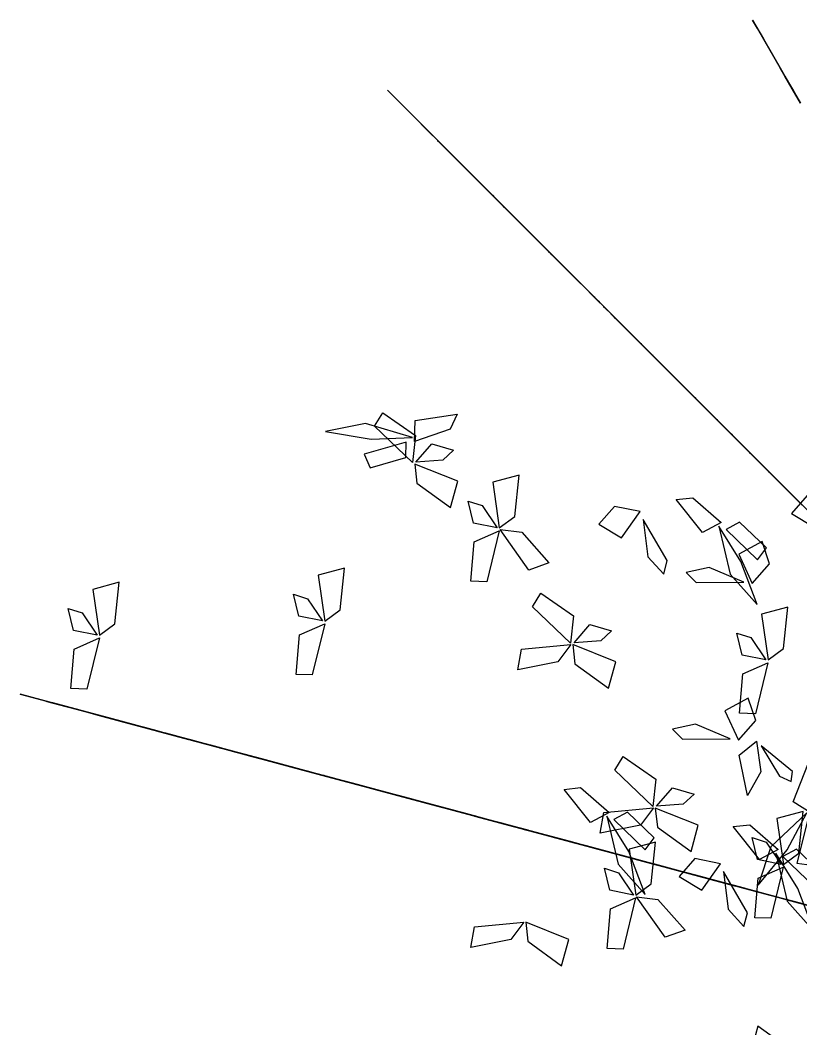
# Model space of a CAD drawing. Extents: x 169.79 to 176.47, y 71.61 to 78.33.
# Drawn here: x 169.792 to 171.769, y 75.022 to 77.575 of the extents above; entities that cross this region are included whole.
import ezdxf

# ---------------------------------------------------------------- set-up
doc = ezdxf.new("R2010")
doc.units = 0
doc.header["$MEASUREMENT"] = 0
doc.layers.add('3D_TREE_03_LEAVES', color=3, linetype='CONTINUOUS')

msp = doc.modelspace()

# ---------------------------------------------------------------- linework, layer by layer
at = {"layer": '3D_TREE_03_LEAVES'}
for points in [[(171.7194, 77.4489, 6.0422), (171.6587, 77.5541, 5.9633), (171.6466, 77.5751, 6.0422), (171.6739, 77.5278, 6.0604)], [(171.7376, 77.4174, 5.8479), (171.7498, 77.3964, 5.9815), (171.7255, 77.4384, 6.0361), (171.7164, 77.4542, 5.9997)], [(171.7285, 77.4332, 6.0483), (171.768, 77.3648, 6.0968), (171.7619, 77.3753, 6.1575), (171.7467, 77.4016, 6.1393)], [(170.8, 77.3201, 5.3773), (170.7219, 77.3981, 5.3476), (170.7685, 77.3516, 5.3157), (170.779, 77.3411, 5.3391)], [(170.8498, 77.2703, 5.6129), (170.7866, 77.3335, 5.5884), (170.7646, 77.3555, 5.4934), (170.8198, 77.3002, 5.5179)], [(170.8075, 77.3126, 5.3752), (170.7895, 77.3306, 5.2478), (170.8255, 77.2945, 5.1587), (170.851, 77.269, 5.2584)], [(170.9088, 77.2113, 4.7091), (170.8067, 77.3134, 4.8449), (170.8697, 77.2503, 4.8343), (170.9073, 77.2128, 4.777)], [(170.812, 77.3081, 5.3794), (170.86, 77.26, 5.2966), (170.9546, 77.1654, 5.2712), (170.8931, 77.227, 5.3752)], [(170.8811, 77.239, 5.7597), (170.8564, 77.2636, 5.7108), (170.8212, 77.2989, 5.7098), (170.8212, 77.2989, 5.7239)], [(170.9064, 77.2137, 6.3072), (170.8555, 77.2645, 6.4151), (170.8448, 77.2752, 6.2945), (170.8801, 77.2399, 6.1924)], [(170.8538, 77.2663, 5.611), (170.8897, 77.2303, 5.5094), (170.8491, 77.2709, 5.5461), (170.8538, 77.2663, 5.564)], [(170.9132, 77.2068, 6.5587), (170.8624, 77.2577, 6.6666), (170.8517, 77.2684, 6.546), (170.887, 77.2331, 6.4439)], [(170.885, 77.235, 5.7569), (170.8677, 77.2523, 5.643), (170.905, 77.215, 5.5499), (170.9296, 77.1904, 5.6336)], [(170.8824, 77.2377, 5.7719), (170.8897, 77.2303, 5.866), (170.9017, 77.2184, 5.8651), (170.9137, 77.2064, 5.802)], [(170.8884, 77.2317, 5.7653), (170.9796, 77.1405, 5.7625), (171.0335, 77.0866, 5.6543), (170.933, 77.1871, 5.6844)], [(170.9163, 77.2038, 4.6984), (170.9628, 77.1573, 4.5944), (170.9388, 77.1813, 4.4883), (170.9027, 77.2173, 4.5859)], [(170.9977, 77.1223, 6.9727), (170.9345, 77.1855, 6.9483), (170.9126, 77.2075, 6.8532), (170.9678, 77.1523, 6.8777)], [(170.9208, 77.1993, 4.7048), (170.9343, 77.1858, 4.794), (170.9493, 77.1708, 4.8003), (170.9523, 77.1678, 4.726)], [(170.9457, 77.1743, 6.3316), (170.9261, 77.194, 6.1518), (170.9392, 77.1809, 6.1553), (170.9769, 77.1431, 6.2481)], [(170.9526, 77.1675, 6.5831), (170.9329, 77.1872, 6.4033), (170.946, 77.174, 6.4068), (170.9838, 77.1363, 6.4996)], [(170.9482, 77.1719, 6.3339), (171.0844, 77.0357, 6.2272), (171.0901, 77.0299, 6.2434), (171.0409, 77.0792, 6.3455)], [(171.0158, 77.1042, 4.9531), (170.965, 77.1551, 5.061), (170.9543, 77.1658, 4.9403), (170.9896, 77.1305, 4.8383)], [(170.955, 77.165, 6.5854), (171.0912, 77.0288, 6.4787), (171.097, 77.0231, 6.4949), (171.0477, 77.0723, 6.597)], [(171.029, 77.091, 7.1195), (171.0044, 77.1157, 7.0706), (170.9691, 77.1509, 7.0697), (170.9691, 77.1509, 7.0838)], [(171.0122, 77.1079, 5.5847), (170.9882, 77.1318, 5.4925), (170.9935, 77.1265, 5.4887), (171.0188, 77.1012, 5.532)], [(171.0017, 77.1183, 6.9709), (171.0377, 77.0824, 6.8692), (170.9971, 77.123, 6.9059), (171.0017, 77.1183, 6.9238)], [(171.033, 77.087, 7.1167), (171.0157, 77.1043, 7.0029), (171.053, 77.0671, 6.9097), (171.0776, 77.0425, 6.9934)], [(171.0774, 77.0427, 4.5565), (171.0265, 77.0935, 4.6644), (171.0159, 77.1042, 4.5438), (171.0511, 77.0689, 4.4417)], [(171.0168, 77.1032, 5.5866), (171.1127, 77.0074, 5.4417), (171.1107, 77.0094, 5.5188), (171.0714, 77.0487, 5.5809)], [(171.0303, 77.0897, 7.1318), (171.0377, 77.0824, 7.2259), (171.0497, 77.0704, 7.2249), (171.0616, 77.0584, 7.1619)], [(171.0552, 77.0649, 4.9774), (171.0355, 77.0845, 4.7977), (171.0486, 77.0714, 4.8012), (171.0864, 77.0337, 4.8939)], [(171.0363, 77.0837, 7.1252), (171.1275, 76.9925, 7.1224), (171.1814, 76.9386, 7.0141), (171.0809, 77.0391, 7.0443)], [(171.1309, 76.9891, 3.9393), (171.0677, 77.0524, 3.9148), (171.0457, 77.0743, 3.8198), (171.101, 77.0191, 3.8442)], [(171.0577, 77.0624, 4.9798), (171.1938, 76.9262, 4.8731), (171.1996, 76.9205, 4.8893), (171.1504, 76.9697, 4.9914)], [(171.1168, 77.0033, 4.5809), (171.0971, 77.023, 4.4011), (171.1102, 77.0098, 4.4046), (171.1479, 76.9721, 4.4974)], [(171.1622, 76.9579, 4.0861), (171.1376, 76.9825, 4.0371), (171.1023, 77.0178, 4.0362), (171.1023, 77.0178, 4.0503)], [(171.2047, 76.9154, 7.4915), (171.1026, 77.0175, 7.6273), (171.1656, 76.9544, 7.6167), (171.2032, 76.9169, 7.5594)], [(171.1192, 77.0008, 4.5832), (171.2554, 76.8647, 4.4765), (171.2611, 76.8589, 4.4927), (171.2119, 76.9081, 4.5948)], [(171.1349, 76.9852, 3.9374), (171.1708, 76.9492, 3.8358), (171.1302, 76.9898, 3.8725), (171.1349, 76.9852, 3.8903)], [(171.1601, 76.9599, 6.9445), (171.1362, 76.9839, 6.8523), (171.1415, 76.9786, 6.8485), (171.1668, 76.9533, 6.8918)], [(171.1662, 76.9539, 4.0832), (171.1489, 76.9712, 3.9694), (171.1861, 76.9339, 3.8762), (171.2108, 76.9093, 3.96)], [(171.1635, 76.9565, 4.0983), (171.1708, 76.9492, 4.1924), (171.1828, 76.9372, 4.1915), (171.1948, 76.9253, 4.1284)], [(171.1648, 76.9553, 6.9464), (171.2606, 76.8594, 6.8015), (171.2586, 76.8614, 6.8786), (171.2194, 76.9007, 6.9407)], [(171.1695, 76.9505, 4.0917), (171.2607, 76.8594, 4.0889), (171.3146, 76.8055, 3.9807), (171.2141, 76.906, 4.0108)], [(171.2122, 76.9079, 7.4809), (171.2587, 76.8613, 7.3769), (171.2347, 76.8854, 7.2707), (171.1987, 76.9214, 7.3684)], [(171.2689, 76.8511, 7.7678), (171.2181, 76.902, 7.8756), (171.2074, 76.9126, 7.755), (171.2427, 76.8774, 7.653)], [(171.2167, 76.9034, 7.4872), (171.2302, 76.8899, 7.5764), (171.2452, 76.8748, 7.5828), (171.2482, 76.8718, 7.5085)], [(171.323, 76.797, 3.5166), (171.221, 76.8991, 3.6524), (171.284, 76.836, 3.6418), (171.3215, 76.7985, 3.5845)], [(171.2933, 76.8268, 3.911), (171.2693, 76.8507, 3.8188), (171.2747, 76.8454, 3.8151), (171.2999, 76.8201, 3.8583)], [(171.3083, 76.8117, 7.7921), (171.2886, 76.8314, 7.6124), (171.3018, 76.8183, 7.6158), (171.3395, 76.7806, 7.7086)], [(171.298, 76.8221, 3.9129), (171.3938, 76.7263, 3.768), (171.3918, 76.7283, 3.8452), (171.3525, 76.7675, 3.9073)], [(171.3108, 76.8093, 7.7945), (171.4469, 76.6731, 7.6877), (171.4527, 76.6674, 7.704), (171.4035, 76.7166, 7.806)], [(171.3306, 76.7895, 3.506), (171.3771, 76.743, 3.402), (171.3531, 76.767, 3.2958), (171.317, 76.803, 3.3935)], [(171.3351, 76.785, 3.5123), (171.3486, 76.7715, 3.6015), (171.3636, 76.7565, 3.6079), (171.3666, 76.7535, 3.5336)], [(171.4268, 76.6932, 7.9769), (171.3636, 76.7564, 7.9525), (171.3416, 76.7784, 7.8574), (171.3969, 76.7232, 7.8819)], [(171.4273, 76.6928, 5.9649), (171.3641, 76.756, 5.9404), (171.3421, 76.778, 5.8454), (171.3973, 76.7227, 5.8698)], [(171.4581, 76.6619, 8.1237), (171.4335, 76.6866, 8.0748), (171.3982, 76.7218, 8.0738), (171.3982, 76.7218, 8.088)], [(171.4586, 76.6615, 6.1117), (171.4339, 76.6861, 6.0627), (171.3987, 76.7214, 6.0618), (171.3987, 76.7214, 6.0759)], [(171.4673, 76.6527, 3.3862), (171.4165, 76.7036, 3.494), (171.4058, 76.7142, 3.3734), (171.4411, 76.679, 3.2713)], [(171.5154, 76.6047, 8.4747), (171.4133, 76.7067, 8.6106), (171.4764, 76.6437, 8.6), (171.5139, 76.6062, 8.5427)], [(171.5008, 76.6192, 4.9016), (171.4376, 76.6825, 4.8771), (171.4156, 76.7044, 4.7821), (171.4709, 76.6492, 4.8066)], [(171.4308, 76.6892, 7.975), (171.4668, 76.6533, 7.8734), (171.4262, 76.6939, 7.9101), (171.4308, 76.6892, 7.928)], [(171.4313, 76.6888, 5.963), (171.4672, 76.6528, 5.8614), (171.4266, 76.6934, 5.898), (171.4313, 76.6888, 5.9159)], [(171.4621, 76.6579, 8.1209), (171.4448, 76.6753, 8.007), (171.4821, 76.638, 7.9139), (171.5067, 76.6134, 7.9976)], [(171.4626, 76.6575, 6.1088), (171.4452, 76.6748, 5.995), (171.4825, 76.6375, 5.9018), (171.5071, 76.6129, 5.9856)], [(171.4594, 76.6606, 8.136), (171.4668, 76.6533, 8.2301), (171.4787, 76.6413, 8.2291), (171.4907, 76.6293, 8.1661)], [(171.4654, 76.6546, 8.1294), (171.5566, 76.5634, 8.1265), (171.6105, 76.5095, 8.0183), (171.51, 76.61, 8.0484)], [(171.5321, 76.588, 5.0484), (171.5075, 76.6126, 4.9995), (171.4722, 76.6479, 4.9985), (171.4722, 76.6479, 5.0126)], [(171.5067, 76.6134, 3.4105), (171.487, 76.633, 3.2307), (171.5001, 76.6199, 3.2342), (171.5379, 76.5822, 3.327)], [(171.5602, 76.5598, 8.9317), (171.5094, 76.6107, 9.0395), (171.4987, 76.6214, 8.9189), (171.534, 76.5861, 8.8169)], [(171.5048, 76.6152, 4.8997), (171.5407, 76.5793, 4.7981), (171.5001, 76.6199, 4.8348), (171.5048, 76.6152, 4.8527)], [(171.5092, 76.6109, 3.4128), (171.6453, 76.4747, 3.3061), (171.6511, 76.469, 3.3224), (171.6019, 76.5182, 3.4244)], [(171.5229, 76.5971, 8.4641), (171.5694, 76.5506, 8.3601), (171.5454, 76.5746, 8.254), (171.5094, 76.6107, 8.3516)], [(170.7853, 76.4552, 5.7182), (170.689, 76.5471, 5.8362), (170.7105, 76.5815, 5.8752), (170.7928, 76.524, 5.7994)], [(171.5361, 76.584, 5.0456), (171.5188, 76.6013, 4.9317), (171.5561, 76.564, 4.8386), (171.5807, 76.5394, 4.9223)], [(171.5274, 76.5926, 8.4705), (171.5409, 76.5791, 8.5596), (171.5559, 76.5641, 8.566), (171.5589, 76.5611, 8.4917)], [(171.5334, 76.5866, 5.0606), (171.5407, 76.5793, 5.1547), (171.5527, 76.5673, 5.1538), (171.5647, 76.5554, 5.0908)], [(171.5394, 76.5806, 5.0541), (171.6306, 76.4895, 5.0512), (171.6845, 76.4356, 4.943), (171.584, 76.5361, 4.9731)], [(170.7859, 76.5184, 6.6095), (170.6663, 76.5543, 6.549), (170.5656, 76.5335, 6.5956), (170.6806, 76.5148, 6.6235)], [(170.8985, 76.5778, 6.4885), (170.8813, 76.5394, 6.563), (170.7908, 76.5084, 6.6281), (170.7927, 76.5621, 6.5258)], [(171.5988, 76.5213, 8.963), (171.6283, 76.4918, 9.0778), (171.5774, 76.5426, 9.1834), (171.5635, 76.5566, 9.0546)], [(171.5892, 76.5308, 7.9487), (171.5653, 76.5548, 7.8565), (171.5706, 76.5495, 7.8527), (171.5959, 76.5242, 7.896)], [(171.5996, 76.5205, 8.956), (171.5799, 76.5402, 8.7763), (171.593, 76.527, 8.7797), (171.6308, 76.4893, 8.8725)], [(170.7698, 76.5067, 6.6328), (170.6635, 76.4763, 6.6979), (170.6781, 76.4416, 6.7631), (170.7684, 76.4677, 6.7072)], [(170.7944, 76.4564, 5.7189), (170.8348, 76.5023, 5.7697), (170.8897, 76.4862, 5.7456), (170.8622, 76.4609, 5.7181)], [(171.5939, 76.5262, 7.9506), (171.6897, 76.4303, 7.8057), (171.6877, 76.4323, 7.8828), (171.6485, 76.4716, 7.9449)], [(171.6021, 76.518, 8.9584), (171.7382, 76.3818, 8.8516), (171.744, 76.3761, 8.8679), (171.6947, 76.4253, 8.9699)], [(171.6632, 76.4569, 4.8734), (171.6392, 76.4808, 4.7812), (171.6446, 76.4755, 4.7774), (171.6699, 76.4502, 4.8207)], [(170.8821, 76.3412, 5.574), (170.9, 76.4078, 5.6515), (170.7914, 76.4515, 5.7133), (170.7968, 76.4032, 5.6555)], [(171.6679, 76.4522, 4.8753), (171.7637, 76.3564, 4.7304), (171.7617, 76.3584, 4.8075), (171.7224, 76.3976, 4.8696)], [(171.0556, 76.4234, 4.8177), (170.989, 76.4056, 4.8952), (171.0054, 76.2897, 4.957), (171.0445, 76.3185, 4.8992)], [(171.7674, 76.3527, 3.325), (171.7165, 76.4035, 3.4328), (171.7058, 76.4142, 3.3122), (171.7411, 76.3789, 3.2102)], [(171.7683, 76.3517, 9.209), (171.7175, 76.4026, 9.3168), (171.7068, 76.4132, 9.1962), (171.7421, 76.378, 9.0941)], [(171.7579, 76.3621, 8.8876), (171.7448, 76.3753, 8.6928), (171.7554, 76.3646, 8.7055), (171.7891, 76.331, 8.7948)], [(170.9997, 76.2898, 4.9626), (170.9397, 76.3019, 5.0134), (170.9262, 76.3575, 4.9893), (170.9618, 76.3462, 4.9618)], [(171.4534, 76.3618, 7.7915), (171.4952, 76.3662, 7.8659), (171.5673, 76.3034, 7.9311), (171.5199, 76.2782, 7.8287)], [(171.8502, 76.3584, 8.4569), (171.7852, 76.3715, 8.3592), (171.7455, 76.3266, 8.2521), (171.8028, 76.2916, 8.3173)], [(171.7595, 76.3605, 8.8876), (171.8851, 76.235, 8.7774), (171.9056, 76.2145, 8.7821), (171.8457, 76.2744, 8.8853)], [(171.362, 76.3311, 7.61), (171.297, 76.3442, 7.5123), (171.2574, 76.2994, 7.4052), (171.3146, 76.2643, 7.4704)], [(171.3697, 76.3114, 7.6053), (171.3815, 76.2165, 7.5402), (171.4215, 76.1723, 7.5681), (171.4307, 76.207, 7.6146)], [(171.5793, 76.2859, 7.9357), (171.6588, 76.2091, 8.0009), (171.6816, 76.2391, 8.066), (171.6138, 76.3043, 8.0102)], [(171.0053, 76.2825, 4.9619), (170.9738, 76.1532, 5.0799), (170.9333, 76.1546, 5.1189), (170.9419, 76.2546, 5.0431)], [(171.0076, 76.2856, 4.9576), (171.062, 76.2787, 4.9088), (171.1305, 76.2012, 4.8936), (171.0802, 76.1828, 4.9555)], [(171.5612, 76.2941, 7.9124), (171.5899, 76.1725, 7.852), (171.6583, 76.0958, 7.8985), (171.6169, 76.2048, 7.9264)], [(171.6458, 76.1488, 7.2563), (171.6896, 76.1985, 7.1586), (171.6706, 76.2553, 7.0516), (171.6116, 76.2232, 7.1167)], [(170.6135, 76.1878, 5.4109), (170.5469, 76.17, 5.4884), (170.5633, 76.0541, 5.5502), (170.6024, 76.0828, 5.4925)], [(171.6248, 76.152, 7.2517), (171.5368, 76.1893, 7.1865), (171.4785, 76.1767, 7.2144), (171.5039, 76.1514, 7.261)], [(170.043, 76.152, 5.996), (169.9764, 76.1342, 6.0735), (169.9928, 76.0183, 6.1353), (170.0319, 76.047, 6.0775)], [(170.5576, 76.0542, 5.5558), (170.4976, 76.0662, 5.6067), (170.4841, 76.1219, 5.5825), (170.5197, 76.1106, 5.555)], [(171.1854, 75.9979, 5.1385), (171.0891, 76.0899, 5.2565), (171.1106, 76.1243, 5.2955), (171.1929, 76.0668, 5.2197)], [(169.9871, 76.0184, 6.1409), (169.9271, 76.0304, 6.1917), (169.9136, 76.0861, 6.1676), (169.9492, 76.0748, 6.1401)], [(171.7359, 76.0895, 4.3736), (171.6692, 76.0717, 4.451), (171.6857, 75.9558, 4.5129), (171.7248, 75.9846, 4.4551)], [(170.5632, 76.0469, 5.5552), (170.5317, 75.9176, 5.6732), (170.4912, 75.919, 5.7121), (170.4998, 76.019, 5.6364)], [(171.1945, 75.9992, 5.1392), (171.2349, 76.0451, 5.19), (171.2898, 76.029, 5.1659), (171.2623, 76.0037, 5.1384)], [(171.68, 75.9559, 4.5184), (171.62, 75.968, 4.5693), (171.6065, 76.0236, 4.5451), (171.6421, 76.0124, 4.5177)], [(169.9927, 76.0111, 6.1402), (169.9612, 75.8818, 6.2582), (169.9207, 75.8831, 6.2972), (169.9293, 75.9832, 6.2214)], [(171.1868, 75.9944, 5.1342), (171.1537, 75.9508, 5.0854), (171.0523, 75.9302, 5.0702), (171.0616, 75.983, 5.1321)], [(171.2822, 75.884, 4.9943), (171.3001, 75.9506, 5.0718), (171.1915, 75.9942, 5.1336), (171.1969, 75.946, 5.0758)], [(171.6856, 75.9486, 4.5178), (171.6541, 75.8193, 4.6358), (171.6136, 75.8207, 4.6747), (171.6222, 75.9207, 4.599)], [(169.8989, 75.8401, 5.3982), (169.7922, 75.8687, 5.3685), (169.8558, 75.8517, 5.3367), (169.8702, 75.8478, 5.36)], [(169.944, 75.828, 5.6285), (169.8746, 75.8467, 5.7364), (169.86, 75.8506, 5.6158), (169.9082, 75.8376, 5.5137)], [(169.9091, 75.8374, 5.3961), (169.8845, 75.844, 5.2687), (169.9337, 75.8308, 5.1796), (169.9686, 75.8215, 5.2794)], [(171.6108, 75.7522, 8.0148), (171.6546, 75.8019, 7.9171), (171.6355, 75.8587, 7.8101), (171.5766, 75.8267, 7.8752)], [(169.9153, 75.8357, 5.4003), (169.9809, 75.8182, 5.3176), (170.1101, 75.7835, 5.2921), (170.026, 75.8061, 5.3961)], [(169.9978, 75.8136, 5.6529), (169.9709, 75.8208, 5.4731), (169.9889, 75.816, 5.4766), (170.0404, 75.8022, 5.5694)], [(170.1084, 75.784, 5.9895), (170.022, 75.8071, 5.965), (169.992, 75.8152, 5.87), (170.0675, 75.795, 5.8944)], [(170.0012, 75.8127, 5.6552), (170.1872, 75.7629, 5.5485), (170.195, 75.7608, 5.5647), (170.1278, 75.7788, 5.6668)], [(170.1758, 75.7659, 6.5061), (170.0895, 75.7891, 6.4817), (170.0595, 75.7971, 6.3866), (170.1349, 75.7769, 6.4111)], [(170.1511, 75.7726, 6.1363), (170.1175, 75.7816, 6.0873), (170.0693, 75.7945, 6.0864), (170.0693, 75.7945, 6.1005)], [(171.5898, 75.7554, 8.0102), (171.5018, 75.7927, 7.945), (171.4435, 75.7801, 7.9729), (171.4689, 75.7548, 8.0195)], [(170.1138, 75.7825, 5.9876), (170.1629, 75.7694, 5.886), (170.1075, 75.7842, 5.9227), (170.1138, 75.7825, 5.9405)], [(170.1566, 75.7711, 6.1334), (170.1329, 75.7774, 6.0196), (170.1838, 75.7638, 5.9264), (170.2175, 75.7548, 6.0102)], [(170.2186, 75.7545, 6.6529), (170.1849, 75.7635, 6.604), (170.1367, 75.7764, 6.603), (170.1367, 75.7764, 6.6172)], [(170.1529, 75.7721, 6.1485), (170.1629, 75.7694, 6.2426), (170.1793, 75.765, 6.2417), (170.1956, 75.7606, 6.1786)], [(170.1611, 75.7699, 6.1419), (170.2857, 75.7365, 6.1391), (170.3593, 75.7168, 6.0309), (170.222, 75.7536, 6.061)], [(170.2903, 75.7353, 5.32), (170.2039, 75.7584, 5.2956), (170.1739, 75.7664, 5.2005), (170.2494, 75.7462, 5.225)], [(170.1813, 75.7645, 6.5042), (170.2304, 75.7513, 6.4026), (170.1749, 75.7662, 6.4393), (170.1813, 75.7645, 6.4572)], [(170.2704, 75.7406, 6.9024), (170.2009, 75.7592, 7.0103), (170.1863, 75.7631, 6.8896), (170.2345, 75.7502, 6.7876)], [(170.224, 75.753, 6.6501), (170.2004, 75.7594, 6.5362), (170.2513, 75.7457, 6.4431), (170.2849, 75.7367, 6.5268)], [(170.3307, 75.7244, 4.5878), (170.2443, 75.7476, 4.5633), (170.2143, 75.7556, 4.4683), (170.2898, 75.7354, 4.4928)], [(170.331, 75.7244, 3.9944), (170.2615, 75.743, 4.1023), (170.247, 75.7469, 3.9817), (170.2951, 75.734, 3.8796)], [(170.333, 75.7238, 5.4668), (170.2994, 75.7328, 5.4179), (170.2512, 75.7457, 5.4169), (170.2512, 75.7457, 5.4311)], [(170.323, 75.7265, 6.9337), (170.3634, 75.7157, 7.0485), (170.2939, 75.7343, 7.1541), (170.2748, 75.7394, 7.0253)], [(171.6333, 75.6125, 7.4238), (171.6123, 75.7144, 7.4797), (171.6569, 75.75, 7.5867), (171.6678, 75.6724, 7.5355)], [(171.6686, 75.7383, 7.596), (171.7149, 75.6617, 7.6053), (171.7444, 75.6477, 7.6426), (171.7475, 75.6731, 7.6705)], [(170.2957, 75.7338, 5.3181), (170.3448, 75.7206, 5.2165), (170.2894, 75.7355, 5.2532), (170.2957, 75.7338, 5.2711)], [(170.3734, 75.713, 4.7346), (170.3398, 75.722, 4.6857), (170.2916, 75.7349, 4.6847), (170.2916, 75.7349, 4.6988)], [(170.3242, 75.7262, 6.9267), (170.2973, 75.7334, 6.747), (170.3152, 75.7286, 6.7505), (170.3667, 75.7148, 6.8432)], [(170.3302, 75.7246, 5.9612), (170.2975, 75.7333, 5.869), (170.3047, 75.7314, 5.8653), (170.3393, 75.7221, 5.9086)], [(170.3385, 75.7224, 5.464), (170.3148, 75.7287, 5.3501), (170.3657, 75.715, 5.257), (170.3994, 75.706, 5.3407)], [(170.3275, 75.7253, 6.9291), (170.5135, 75.6754, 6.8224), (170.5214, 75.6733, 6.8386), (170.4541, 75.6914, 6.9407)], [(170.3362, 75.723, 4.5859), (170.3853, 75.7098, 4.4843), (170.3298, 75.7247, 4.521), (170.3362, 75.723, 4.5389)], [(170.3348, 75.7233, 5.479), (170.3448, 75.7206, 5.5731), (170.3612, 75.7163, 5.5722), (170.3776, 75.7119, 5.5092)], [(170.3837, 75.7102, 4.0258), (170.424, 75.6994, 4.1406), (170.3545, 75.718, 4.2461), (170.3355, 75.7232, 4.1174)], [(170.3366, 75.7229, 5.9631), (170.4675, 75.6878, 5.8182), (170.4647, 75.6885, 5.8954), (170.4111, 75.7029, 5.9575)], [(170.343, 75.7211, 5.4725), (170.4676, 75.6878, 5.4696), (170.5412, 75.668, 5.3614), (170.4039, 75.7048, 5.3915)], [(170.3789, 75.7115, 4.7318), (170.3553, 75.7179, 4.6179), (170.4062, 75.7042, 4.5248), (170.4398, 75.6952, 4.6085)], [(170.3848, 75.7099, 4.0188), (170.3579, 75.7171, 3.839), (170.3758, 75.7123, 3.8425), (170.4274, 75.6985, 3.9353)], [(170.3753, 75.7125, 4.7468), (170.3853, 75.7098, 4.8409), (170.4016, 75.7054, 4.84), (170.418, 75.701, 4.7769)], [(170.3834, 75.7103, 4.7402), (170.508, 75.6769, 4.7374), (170.5816, 75.6572, 4.6292), (170.4443, 75.694, 4.6593)], [(171.394, 75.5844, 4.6282), (171.2978, 75.6763, 4.7462), (171.3192, 75.7108, 4.7851), (171.4015, 75.6533, 4.7094)], [(170.3881, 75.709, 4.0211), (170.5742, 75.6592, 3.9144), (170.582, 75.6571, 3.9306), (170.5148, 75.6751, 4.0327)], [(171.7884, 75.6954, 6.4653), (171.8131, 75.6614, 6.5397), (171.7947, 75.5675, 6.6049), (171.7492, 75.596, 6.5025)], [(170.5121, 75.6758, 5.2918), (170.4794, 75.6846, 5.1996), (170.4867, 75.6826, 5.1958), (170.5212, 75.6734, 5.2391)], [(170.5185, 75.6741, 5.2937), (170.6494, 75.639, 5.1488), (170.6467, 75.6398, 5.2259), (170.593, 75.6541, 5.288)], [(170.5525, 75.665, 4.5596), (170.5198, 75.6738, 4.4674), (170.5271, 75.6718, 4.4636), (170.5616, 75.6626, 4.5069)], [(170.5404, 75.6682, 6.8583), (170.5225, 75.673, 6.6635), (170.5371, 75.6691, 6.6762), (170.583, 75.6568, 6.7655)], [(170.6467, 75.6398, 7.7832), (170.5401, 75.6683, 7.7534), (170.6037, 75.6513, 7.7216), (170.618, 75.6474, 7.745)], [(170.5427, 75.6676, 6.8583), (170.7141, 75.6217, 6.7481), (170.7421, 75.6142, 6.7528), (170.6603, 75.6361, 6.856)], [(170.5589, 75.6633, 4.5615), (170.6898, 75.6282, 4.4165), (170.6871, 75.6289, 4.4937), (170.6334, 75.6433, 4.5558)], [(170.6011, 75.652, 3.9504), (170.5831, 75.6568, 3.7555), (170.5977, 75.6529, 3.7683), (170.6436, 75.6406, 3.8576)], [(170.7147, 75.6215, 7.2029), (170.6284, 75.6447, 7.1784), (170.5984, 75.6527, 7.0834), (170.6738, 75.6325, 7.1078)], [(170.6033, 75.6514, 3.9504), (170.7747, 75.6055, 3.8402), (170.8028, 75.5979, 3.8448), (170.721, 75.6199, 3.948)], [(170.7304, 75.6173, 7.9519), (170.644, 75.6405, 7.9274), (170.614, 75.6485, 7.8324), (170.6894, 75.6283, 7.8569)], [(170.657, 75.637, 7.781), (170.6324, 75.6436, 7.6537), (170.6816, 75.6304, 7.5645), (170.7165, 75.6211, 7.6643)], [(170.768, 75.6073, 8.8919), (170.6614, 75.6358, 8.8622), (170.7249, 75.6188, 8.8304), (170.7393, 75.615, 8.8537)], [(170.6631, 75.6354, 7.7853), (170.7288, 75.6178, 7.7025), (170.858, 75.5832, 7.677), (170.7739, 75.6057, 7.781)], [(170.7575, 75.6101, 7.3497), (170.7238, 75.6191, 7.3007), (170.6756, 75.632, 7.2998), (170.6756, 75.632, 7.3139)], [(170.7731, 75.6059, 8.0987), (170.7394, 75.6149, 8.0498), (170.6913, 75.6278, 8.0488), (170.6913, 75.6278, 8.0629)], [(170.7202, 75.6201, 7.201), (170.7693, 75.6069, 7.0994), (170.7138, 75.6218, 7.1361), (170.7202, 75.6201, 7.1539)], [(170.7358, 75.6159, 7.95), (170.7849, 75.6027, 7.8484), (170.7294, 75.6176, 7.8851), (170.7358, 75.6159, 7.903)], [(170.7629, 75.6086, 7.3468), (170.7393, 75.615, 7.233), (170.7902, 75.6013, 7.1398), (170.8238, 75.5923, 7.2236)], [(170.7783, 75.6045, 8.8898), (170.7536, 75.6111, 8.7625), (170.8029, 75.5979, 8.6733), (170.8377, 75.5886, 8.7731)], [(170.7785, 75.6044, 8.0959), (170.7549, 75.6108, 7.982), (170.8058, 75.5971, 7.8889), (170.8395, 75.5881, 7.9726)], [(170.7593, 75.6096, 7.3619), (170.7693, 75.6069, 7.456), (170.7856, 75.6025, 7.4551), (170.802, 75.5981, 7.392)], [(171.1694, 75.6278, 6.656), (171.2113, 75.6322, 6.7305), (171.2834, 75.5694, 6.7956), (171.236, 75.5442, 6.6933)], [(171.4031, 75.5856, 4.6288), (171.4435, 75.6315, 4.6797), (171.4985, 75.6154, 4.6555), (171.4709, 75.5902, 4.628)], [(170.7675, 75.6074, 7.3553), (170.892, 75.574, 7.3525), (170.9657, 75.5543, 7.2443), (170.8284, 75.5911, 7.2744)], [(170.7844, 75.6029, 8.8941), (170.85, 75.5853, 8.8113), (170.9792, 75.5507, 8.7858), (170.8952, 75.5732, 8.8898)], [(170.9297, 75.5639, 3.8961), (170.8433, 75.5871, 3.8717), (170.8133, 75.5951, 3.7766), (170.8888, 75.5749, 3.8011)], [(170.969, 75.5534, 8.01), (170.8826, 75.5765, 7.9856), (170.8526, 75.5846, 7.8905), (170.9281, 75.5644, 7.915)], [(170.9977, 75.5457, 4.7761), (170.9113, 75.5689, 4.7516), (170.8813, 75.5769, 4.6566), (170.9568, 75.5567, 4.681)], [(170.9724, 75.5525, 4.0429), (170.9388, 75.5615, 3.994), (170.8906, 75.5744, 3.9931), (170.8906, 75.5744, 4.0072)], [(170.9366, 75.5621, 7.1746), (170.9038, 75.5709, 7.0824), (170.9111, 75.5689, 7.0787), (170.9457, 75.5597, 7.1219)], [(170.9351, 75.5625, 3.8943), (170.9842, 75.5493, 3.7926), (170.9288, 75.5642, 3.8293), (170.9351, 75.5625, 3.8472)], [(171.0117, 75.5419, 8.1568), (170.9781, 75.551, 8.1079), (170.9299, 75.5639, 8.107), (170.9299, 75.5639, 8.1211)], [(170.9429, 75.5604, 7.1765), (171.0738, 75.5253, 7.0316), (171.0711, 75.526, 7.1088), (171.0175, 75.5404, 7.1709)], [(171.051, 75.5314, 3.5154), (170.9443, 75.56, 3.4857), (171.0079, 75.543, 3.4538), (171.0223, 75.5391, 3.4772)], [(170.9779, 75.551, 4.0401), (170.9542, 75.5574, 3.9262), (171.0051, 75.5437, 3.8331), (171.0388, 75.5347, 3.9168)], [(171.3955, 75.5809, 4.6239), (171.3624, 75.5373, 4.5751), (171.2609, 75.5166, 4.5598), (171.2702, 75.5695, 4.6217)], [(171.2772, 75.5601, 6.777), (171.3059, 75.4385, 6.7165), (171.3743, 75.3618, 6.7631), (171.333, 75.4708, 6.791)], [(171.2954, 75.5519, 6.8003), (171.3749, 75.4751, 6.8654), (171.3976, 75.5051, 6.9306), (171.3299, 75.5703, 6.8748)], [(171.4909, 75.4704, 4.484), (171.5088, 75.537, 4.5614), (171.4002, 75.5807, 4.6232), (171.4055, 75.5325, 4.5655)], [(171.7837, 75.5682, 6.5862), (171.6927, 75.4826, 6.5258), (171.6604, 75.385, 6.5723), (171.7341, 75.4752, 6.6002)], [(171.7747, 75.5716, 4.6839), (171.7081, 75.5538, 4.7614), (171.7246, 75.4379, 4.8232), (171.7636, 75.4667, 4.7655)], [(171.0404, 75.5343, 4.9229), (171.0068, 75.5433, 4.874), (170.9586, 75.5562, 4.873), (170.9586, 75.5562, 4.8871)], [(170.9745, 75.5519, 8.0082), (171.0236, 75.5388, 7.9065), (170.9681, 75.5536, 7.9432), (170.9745, 75.5519, 7.9611)], [(171.0861, 75.522, 3.7004), (170.9997, 75.5452, 3.6759), (170.9697, 75.5532, 3.5809), (171.0451, 75.533, 3.6054)], [(171.0172, 75.5405, 8.154), (170.9936, 75.5468, 8.0401), (171.0445, 75.5332, 7.947), (171.0781, 75.5242, 8.0307)], [(171.0032, 75.5442, 4.7742), (171.0523, 75.5311, 4.6726), (170.9968, 75.546, 4.7093), (171.0032, 75.5442, 4.7272)], [(171.0815, 75.5232, 9.1606), (171.0121, 75.5419, 9.2685), (170.9975, 75.5458, 9.1479), (171.0457, 75.5329, 9.0458)], [(171.0507, 75.5315, 8.8375), (171.091, 75.5207, 8.9523), (171.0215, 75.5393, 9.0578), (171.0025, 75.5444, 8.9291)], [(171.0459, 75.5328, 4.9201), (171.0223, 75.5391, 4.8062), (171.0732, 75.5255, 4.713), (171.1068, 75.5165, 4.7968)], [(171.0518, 75.5312, 8.8305), (171.0249, 75.5384, 8.6507), (171.0428, 75.5336, 8.6542), (171.0944, 75.5198, 8.747)], [(171.0612, 75.5287, 3.5133), (171.0366, 75.5353, 3.3859), (171.0858, 75.5221, 3.2967), (171.1207, 75.5128, 3.3965)], [(171.0423, 75.5338, 4.9351), (171.0523, 75.5311, 5.0292), (171.0686, 75.5267, 5.0283), (171.085, 75.5223, 4.9652)], [(171.1288, 75.5106, 3.8472), (171.0951, 75.5196, 3.7983), (171.047, 75.5325, 3.7973), (171.047, 75.5325, 3.8114)], [(171.0504, 75.5316, 4.9285), (171.175, 75.4982, 4.9257), (171.2486, 75.4785, 4.8175), (171.1113, 75.5153, 4.8476)], [(171.5977, 75.534, 7.2936), (171.6395, 75.5384, 7.368), (171.7116, 75.4755, 7.4332), (171.6642, 75.4504, 7.3308)], [(171.7856, 75.5484, 6.6095), (171.7589, 75.4412, 6.6747), (171.7962, 75.4364, 6.7398), (171.8187, 75.5277, 6.684)], [(171.0551, 75.5303, 8.8328), (171.2412, 75.4805, 8.7261), (171.249, 75.4784, 8.7424), (171.1818, 75.4964, 8.8444)], [(171.0674, 75.527, 3.5175), (171.133, 75.5095, 3.4347), (171.2622, 75.4748, 3.4092), (171.1781, 75.4974, 3.5133)], [(171.1998, 75.4916, 8.2489), (171.1135, 75.5147, 8.2244), (171.0835, 75.5227, 8.1294), (171.1589, 75.5025, 8.1539)], [(171.0915, 75.5206, 3.6985), (171.1406, 75.5074, 3.5969), (171.0851, 75.5223, 3.6336), (171.0915, 75.5206, 3.6515)], [(171.1353, 75.5088, 9.185), (171.1084, 75.516, 9.0052), (171.1264, 75.5112, 9.0087), (171.1779, 75.4974, 9.1015)], [(171.1342, 75.5091, 3.8444), (171.1106, 75.5155, 3.7305), (171.1615, 75.5018, 3.6374), (171.1952, 75.4928, 3.7211)], [(171.1387, 75.5079, 9.1873), (171.3247, 75.4581, 9.0806), (171.3325, 75.456, 9.0968), (171.2653, 75.474, 9.1989)], [(171.2426, 75.4801, 8.3957), (171.2089, 75.4891, 8.3468), (171.1607, 75.502, 8.3458), (171.1607, 75.502, 8.3599)], [(171.2195, 75.4863, 4.7479), (171.1868, 75.495, 4.6556), (171.1941, 75.4931, 4.6519), (171.2286, 75.4838, 4.6952)], [(171.2053, 75.4901, 8.247), (171.2544, 75.4769, 8.1454), (171.1989, 75.4918, 8.1821), (171.2053, 75.4901, 8.2)], [(171.248, 75.4786, 8.3929), (171.2244, 75.485, 8.279), (171.2753, 75.4713, 8.1858), (171.3089, 75.4623, 8.2696)], [(171.2259, 75.4846, 4.7497), (171.3568, 75.4495, 4.6048), (171.3541, 75.4502, 4.682), (171.3004, 75.4646, 4.7441)], [(171.4007, 75.4939, 5.104), (171.3341, 75.4761, 5.1814), (171.3506, 75.3602, 5.2433), (171.3896, 75.389, 5.1855)], [(171.7188, 75.438, 4.8288), (171.6588, 75.4501, 4.8797), (171.6453, 75.5057, 4.8555), (171.681, 75.4945, 4.828)], [(171.2444, 75.4796, 8.4079), (171.2544, 75.4769, 8.502), (171.2707, 75.4726, 8.5011), (171.2871, 75.4682, 8.438)], [(171.2681, 75.4733, 8.7621), (171.2501, 75.4781, 8.5672), (171.2647, 75.4742, 8.58), (171.3106, 75.4619, 8.6693)], [(171.2526, 75.4774, 8.4013), (171.3771, 75.444, 8.3985), (171.4507, 75.4243, 8.2903), (171.3135, 75.4611, 8.3204)], [(171.3416, 75.4536, 3.4505), (171.2721, 75.4722, 3.5584), (171.2576, 75.4761, 3.4377), (171.3057, 75.4632, 3.3357)], [(171.2703, 75.4727, 8.7621), (171.4417, 75.4267, 8.6519), (171.4697, 75.4192, 8.6565), (171.388, 75.4411, 8.7598)], [(171.7054, 75.4663, 7.4145), (171.7341, 75.3447, 7.354), (171.8025, 75.268, 7.4006), (171.7612, 75.3769, 7.4285)], [(171.7236, 75.4581, 7.4378), (171.8031, 75.3813, 7.503), (171.8258, 75.4113, 7.5681), (171.7581, 75.4764, 7.5123)], [(171.4265, 75.4308, 9.2764), (171.357, 75.4494, 9.3843), (171.3425, 75.4533, 9.2637), (171.3907, 75.4404, 9.1616)], [(171.3943, 75.4394, 3.4818), (171.4346, 75.4286, 3.5966), (171.3651, 75.4473, 3.7022), (171.3461, 75.4524, 3.5734)], [(171.3954, 75.4391, 3.4749), (171.3685, 75.4464, 3.2951), (171.3864, 75.4416, 3.2986), (171.438, 75.4277, 3.3914)], [(171.4217, 75.4321, 8.2207), (171.3889, 75.4409, 8.1284), (171.3962, 75.4389, 8.1247), (171.4307, 75.4297, 8.168)], [(171.3988, 75.4382, 3.4772), (171.5848, 75.3884, 3.3705), (171.5926, 75.3863, 3.3867), (171.5254, 75.4043, 3.4888)], [(171.428, 75.4304, 8.2225), (171.5589, 75.3953, 8.0776), (171.5562, 75.3961, 8.1548), (171.5026, 75.4104, 8.2169)], [(171.5651, 75.4394, 7.154), (171.5001, 75.4525, 7.0562), (171.4605, 75.4076, 6.9492), (171.5177, 75.3725, 7.0144)], [(171.7244, 75.4308, 4.8282), (171.693, 75.3014, 4.9462), (171.6524, 75.3028, 4.9851), (171.661, 75.4028, 4.9094)], [(171.3448, 75.3603, 5.2488), (171.2848, 75.3724, 5.2997), (171.2713, 75.428, 5.2755), (171.307, 75.4168, 5.2481)], [(171.5563, 75.396, 6.2769), (171.4496, 75.4246, 6.2472), (171.5132, 75.4076, 6.2153), (171.5276, 75.4037, 6.2387)], [(171.4803, 75.4164, 9.3008), (171.4534, 75.4236, 9.121), (171.4713, 75.4188, 9.1245), (171.5229, 75.405, 9.2173)], [(171.4837, 75.4155, 9.3031), (171.6697, 75.3657, 9.1964), (171.6775, 75.3636, 9.2126), (171.6103, 75.3816, 9.3147)], [(171.6041, 75.3832, 9.5041), (171.5177, 75.4064, 9.4797), (171.4877, 75.4144, 9.3846), (171.5632, 75.3942, 9.4091)], [(171.5728, 75.4197, 7.1493), (171.5846, 75.3247, 7.0842), (171.6246, 75.2806, 7.1121), (171.6338, 75.3152, 7.1586)], [(171.5665, 75.3933, 6.2748), (171.5419, 75.3999, 6.1474), (171.5911, 75.3867, 6.0582), (171.626, 75.3774, 6.158)], [(171.6468, 75.3718, 9.6509), (171.6132, 75.3808, 9.602), (171.565, 75.3937, 9.601), (171.565, 75.3937, 9.6152)], [(171.5727, 75.3916, 6.279), (171.6383, 75.3741, 6.1962), (171.7675, 75.3394, 6.1707), (171.6834, 75.362, 6.2748)], [(171.6117, 75.3812, 3.4064), (171.5937, 75.386, 3.2116), (171.6083, 75.3821, 3.2243), (171.6542, 75.3698, 3.3136)], [(171.6095, 75.3818, 9.5022), (171.6586, 75.3686, 9.4006), (171.6032, 75.3835, 9.4373), (171.6095, 75.3818, 9.4552)], [(171.6139, 75.3806, 3.4064), (171.7853, 75.3347, 3.2962), (171.8134, 75.3272, 3.3009), (171.7316, 75.3491, 3.4041)], [(171.3504, 75.3531, 5.2482), (171.319, 75.2237, 5.3662), (171.2784, 75.2251, 5.4051), (171.287, 75.3251, 5.3294)], [(171.3528, 75.3561, 5.2439), (171.4071, 75.3492, 5.1951), (171.4757, 75.2717, 5.1798), (171.4253, 75.2533, 5.2417)], [(171.6523, 75.3703, 9.6481), (171.6286, 75.3767, 9.5342), (171.6795, 75.363, 9.4411), (171.7132, 75.354, 9.5248)], [(171.6486, 75.3713, 9.6631), (171.6586, 75.3686, 9.7572), (171.675, 75.3642, 9.7563), (171.6913, 75.3598, 9.6933)], [(171.6568, 75.3691, 9.6566), (171.7813, 75.3357, 9.6537), (171.855, 75.316, 9.5455), (171.7177, 75.3528, 9.5756)], [(171.8472, 75.3181, 3.8519), (171.7609, 75.3412, 3.8274), (171.7309, 75.3493, 3.7324), (171.8063, 75.329, 3.7568)], [(171.0677, 75.2917, 4.3103), (171.0346, 75.2481, 4.2615), (170.9331, 75.2275, 4.2463), (170.9424, 75.2803, 4.3082)], [(171.1631, 75.1813, 4.1704), (171.181, 75.2479, 4.2478), (171.0724, 75.2916, 4.3097), (171.0777, 75.2433, 4.2519)], [(171.6597, 75.0288, 3.5285), (171.6418, 74.9622, 3.606), (171.7504, 74.9185, 3.6678), (171.7451, 74.9667, 3.61)]]:
    msp.add_3dface(points, dxfattribs=at)

doc.saveas('drawing.dxf')
